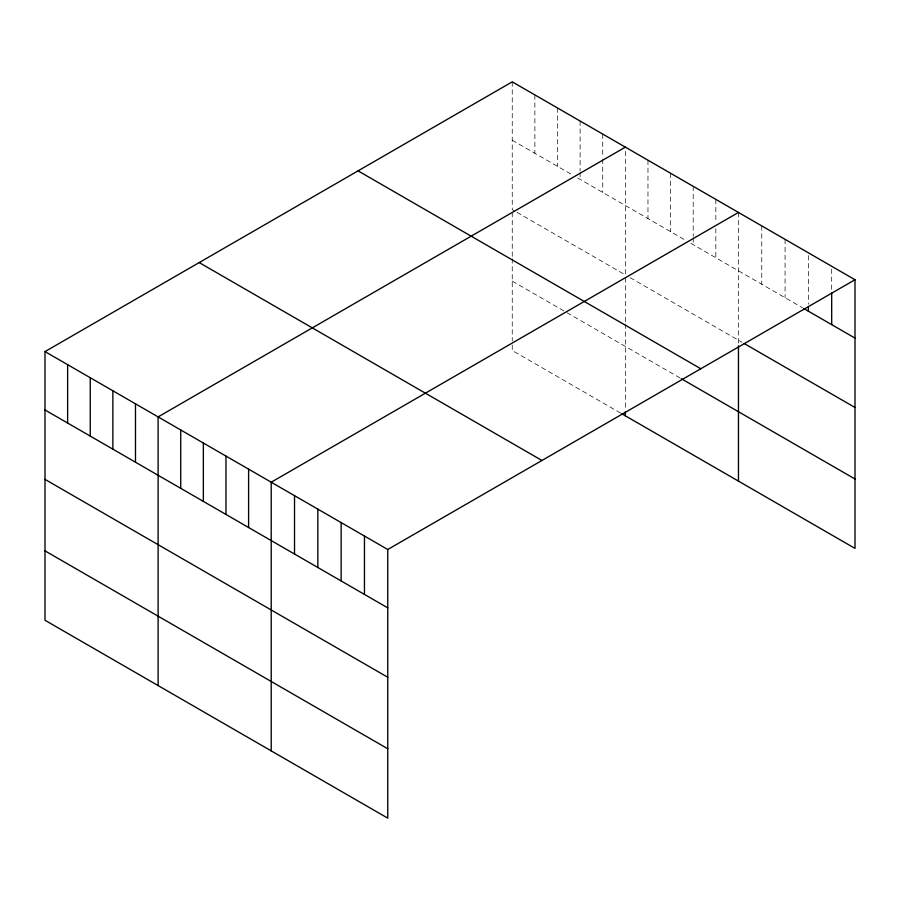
<?xml version="1.0" encoding="UTF-8"?>
<svg xmlns="http://www.w3.org/2000/svg" width="900" height="900" viewBox="0 0 900 900"><rect width="100%" height="100%" fill="white"/><g stroke="black" fill="none" stroke-linecap="round" stroke-linejoin="round"><path stroke-width="0.67" stroke-dasharray="4.5 3.38" d="M512.246 81.844L512.246 209.61L515.812 211.669M512.246 140.209L572.962 175.264M577.732 178.02L686.07 240.57M690.84 243.315L802.553 307.822M517.005 212.355L625.354 274.916L625.354 147.15M630.113 277.661L741.96 342.236M512.246 281.115L565.819 312.041M567.011 312.728L680.119 378.034M620.595 413.066L512.246 350.505L512.246 342.349M831.69 269.055L831.69 289.901M808.38 255.6L808.38 304.234M785.081 239.366L785.081 297.731M761.771 225.9L761.771 284.276M738.461 212.445L738.461 344.419M715.837 199.384L715.837 223.009M715.837 228.566L715.837 257.76M693.214 186.322L693.214 236.351M693.214 237.746L693.214 244.699M670.601 173.261L670.601 231.638M647.977 160.2L647.977 218.576M625.354 277.718L625.354 322.582M625.354 323.978L625.354 410.366M602.73 134.089L602.73 157.714M602.73 159.097L602.73 192.454M580.106 121.028L580.106 171.056M580.106 172.44L580.106 179.393M557.483 107.966L557.483 166.331M534.87 94.905L534.87 153.27M512.246 212.411L512.246 257.276M512.246 258.683L512.246 340.988"/><path stroke-width="1.35" d="M855 279.731L387.754 549.495L387.754 818.156L45 620.269L45 351.596L512.246 81.844L855 279.731L855 548.404L621.776 413.752M625.354 147.15L158.107 416.902L158.107 685.575M738.461 212.445L271.215 482.209L271.215 750.881M803.722 308.498L855 338.096M744.289 343.575L855 407.498M358.054 170.865L700.808 368.752M681.311 378.72L855 479.002M199.192 262.575L541.946 460.474M45 351.596L387.754 549.495M45 409.973L387.754 607.86M45 479.374L387.754 677.261M45 550.868L387.754 748.755M831.69 292.68L831.69 324.641M808.38 307.012L808.38 311.186M738.461 345.825L738.461 481.118M625.354 411.728L625.354 415.811M364.455 536.029L364.455 594.405M341.145 522.574L341.145 580.95M317.835 509.119L317.835 567.484M294.525 495.664L294.525 554.029M248.602 469.147L248.602 527.512M225.979 456.086L225.979 514.451M203.355 443.025L203.355 501.39M180.731 429.964L180.731 488.329M135.484 403.841L135.484 462.206M112.871 390.78L112.871 449.156M90.248 377.719L90.248 436.095M67.624 364.657L67.624 423.034"/></g></svg>
